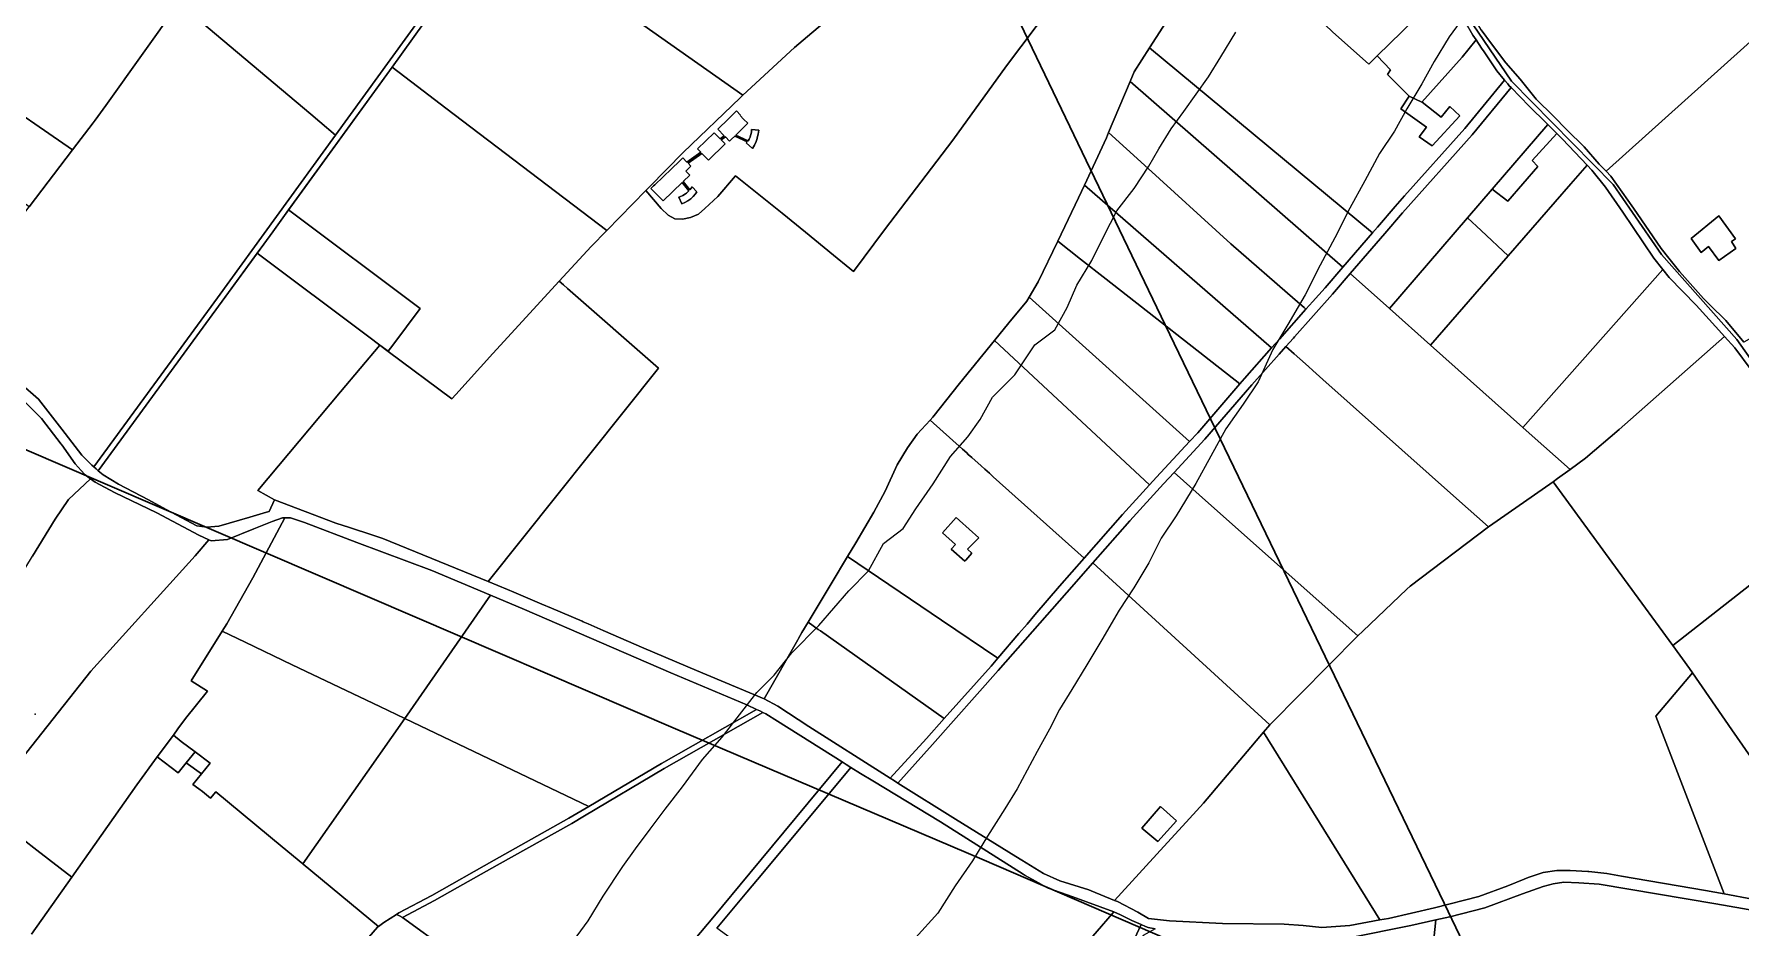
# Model space of a CAD drawing. Header units: metres. Extents: x 3 to 1027712, y 40 to 4430649.
# Drawn here: x 506086 to 506961, y 4411495 to 4411953 of the extents above; entities that cross this region are included whole.
import ezdxf

# ---------------------------------------------------------------- set-up
doc = ezdxf.new("R2010")
doc.units = ezdxf.units.M
doc.header["$MEASUREMENT"] = 0
doc.layers.add('A.ES.SDGC.CP.07003.cadastralparcel — CadastralParcel', color=1, linetype='Continuous')
doc.layers.add('Habitats_5_km', color=7, linetype='Continuous', lineweight=9, true_color=0xbefad2)
doc.layers.add('Itinerarios_Espacios_naturales_Protegidos_5_km', color=7, linetype='Continuous', lineweight=30, true_color=0x3800b0)
doc.layers.add('Lineas_electricas_5_km', color=1, linetype='Continuous', lineweight=30)
doc.layers.add('Tuberias_distribucion_agua_ABAQUA', color=5, linetype='Continuous', lineweight=30)
doc.layers.add('Yacimientos_arqueologicos', color=7, linetype='Continuous', true_color=0x160844)

msp = doc.modelspace()

# ---------------------------------------------------------------- linework, layer by layer
at = {"layer": 'A.ES.SDGC.CP.07003.cadastralparcel — CadastralParcel', "color": 7, "linetype": 'Continuous', "flags": 128}
for points in [[(506827.6, 4411955.57), (506820.06, 4411968.63), (506826.03, 4411974.32), (506842.37, 4411992.88), (506858.44, 4412011.52), (506870.23, 4412025.88), (506876.51, 4412033.07), (506883.1, 4412041.16), (506895.02, 4412059.09), (506898.03, 4412063.61), (506972.48, 4411955.54), (506891.72, 4411883.06), (506888.14, 4411886.78), (506880.36, 4411895.63), (506871.59, 4411904.39), (506864.68, 4411911.36), (506855.77, 4411920), (506847.59, 4411930.25), (506840.24, 4411938.65), (506832.89, 4411948.35), (506827.6, 4411955.57)], [(506038.59, 4411978.96), (506045.67, 4411988.61), (506047.5, 4411991.07), (506054.79, 4412000.87), (506071.02, 4412022.69), (506080.47, 4412035.95), (506113.43, 4412008.22), (506159.75, 4411969.24), (506122.21, 4411916.83), (506116.8, 4411909.28), (506115.81, 4411907.89), (506105.26, 4411894.06), (506061.5, 4411924.06), (506026.83, 4411947.82), (506019.45, 4411952.88), (506027.99, 4411964.51), (506038.59, 4411978.96)], [(506227.41, 4411912.29), (506159.75, 4411969.24), (506163.6, 4411974.62), (506203.19, 4412029.53), (506240.16, 4412003.38), (506269.26, 4411982.72), (506289.02, 4411968.69), (506283.46, 4411961.39), (506240.1, 4411901.62), (506231.97, 4411908.46), (506227.41, 4411912.29)], [(506448.89, 4411922.06), (506384.38, 4411967.49), (506409.24, 4412000.08), (506437.23, 4412036.77), (506447.1, 4412029.86), (506488.71, 4412000.74), (506490.83, 4411999.25), (506504.54, 4411968.21), (506494.26, 4411962.34), (506475.38, 4411946.54), (506448.89, 4411922.06)], [(506739.65, 4411965.16), (506725.45, 4411977.9), (506776.54, 4412033.04), (506778.15, 4412031.01), (506786.55, 4412019.99), (506792.59, 4412011.07), (506797.84, 4412003.46), (506799.25, 4412000.77), (506800.99, 4411997.42), (506809.41, 4411976.36), (506793.47, 4411960.83), (506774.33, 4411942.19), (506769.98, 4411937.95), (506751.41, 4411954.61), (506750.22, 4411955.68), (506739.65, 4411965.16)], [(506282.04, 4411926.53), (506269.05, 4411936.41), (506285.26, 4411958.79), (506285.87, 4411959.6), (506289.43, 4411964.28), (506295.65, 4411972.46), (506324.15, 4412009.92), (506384.38, 4411967.49), (506448.89, 4411922.06), (506447.55, 4411920.78), (506418.29, 4411892.76), (506401.02, 4411875.07), (506399.27, 4411873.27), (506379.19, 4411852.7), (506296.64, 4411915.44), (506282.04, 4411926.53)], [(506793.47, 4411960.83), (506809.41, 4411976.36), (506815.48, 4411966.57), (506823.35, 4411952.93), (506825.04, 4411950.4), (506817.81, 4411941.56), (506806.12, 4411928.43), (506797.24, 4411918.56), (506790.66, 4411921.54), (506779.58, 4411932.62), (506781.2, 4411935.05), (506774.33, 4411942.19), (506793.47, 4411960.83)], [(506040.22, 4411793.81), (506033.56, 4411796.5), (506063.01, 4411838.63), (506082.98, 4411864.83), (506105.26, 4411894.06), (506115.81, 4411907.89), (506116.8, 4411909.28), (506122.21, 4411916.83), (506159.75, 4411969.24), (506227.41, 4411912.29), (506231.97, 4411908.46), (506240.1, 4411901.62), (506179.6, 4411818.22), (506116.15, 4411731.46), (506115.17, 4411732.3), (506109.94, 4411737.53), (506099.74, 4411750.86), (506087.71, 4411766.28), (506078.29, 4411774.38), (506068.35, 4411781.43), (506057.89, 4411787.18), (506040.22, 4411793.81)], [(506894.11, 4411880.57), (506891.72, 4411883.06), (506972.48, 4411955.54), (506976.08, 4411958.78), (507005.15, 4411903.87), (507039.66, 4411838.69), (507014.45, 4411824.6), (506982.51, 4411806.92), (506962.38, 4411795.52), (506953.03, 4411806.63), (506944.82, 4411814.66), (506941.6, 4411817.82), (506929.34, 4411831.67), (506923.89, 4411838.47), (506919.88, 4411843.48), (506905.7, 4411864.2), (506894.11, 4411880.57)], [(506040.58, 4411895.27), (505999.07, 4411925.07), (506016.54, 4411948.92), (506019.45, 4411952.88), (506026.83, 4411947.82), (506061.5, 4411924.06), (506105.26, 4411894.06), (506082.98, 4411864.83), (506061.35, 4411880.36), (506040.58, 4411895.27)], [(506756.69, 4411833.92), (506647.55, 4411929.15), (506649.62, 4411934.06), (506657.47, 4411946.31), (506771.85, 4411851.5), (506756.69, 4411833.92)], [(506267.08, 4411790.76), (506269.46, 4411793.94), (506283.52, 4411812.73), (506215.98, 4411863.27), (506215.99, 4411863.28), (506269.05, 4411936.41), (506282.04, 4411926.53), (506296.64, 4411915.44), (506379.19, 4411852.7), (506371.22, 4411844.54), (506354.79, 4411826.69), (506320.72, 4411789.69), (506301.84, 4411768.63), (506299.76, 4411766.31), (506267.12, 4411790.73), (506267.08, 4411790.76)], [(506526.69, 4411570.51), (506524.51, 4411571.88), (506543.11, 4411592.29), (506552.23, 4411602.47), (506576.26, 4411629.3), (506579.71, 4411633.33), (506590.56, 4411646.02), (506594.7, 4411650.86), (506598.79, 4411655.66), (506611.35, 4411670.34), (506624, 4411684.74), (506643.68, 4411707.15), (506657.6, 4411722.36), (506661.08, 4411726.17), (506678.05, 4411744.49), (506682.23, 4411749), (506703.77, 4411774.02), (506706.18, 4411776.81), (506720.1, 4411792.46), (506724.19, 4411797.06), (506737.78, 4411812.34), (506739.65, 4411814.45), (506741.13, 4411816.11), (506747.57, 4411823.35), (506756.69, 4411833.92), (506771.85, 4411851.5), (506774.38, 4411854.43), (506783.59, 4411865.06), (506788.38, 4411870.44), (506819.27, 4411905.07), (506839.61, 4411929.84), (506841.26, 4411927.84), (506842, 4411926.95), (506842.92, 4411926), (506823.07, 4411901.82), (506787.35, 4411861.76), (506778.16, 4411851.16), (506760.43, 4411830.6), (506751.33, 4411820.05), (506731.91, 4411798.21), (506731.32, 4411797.55), (506727.45, 4411793.2), (506723.95, 4411789.26), (506709.94, 4411773.52), (506685.96, 4411745.67), (506670.1, 4411728.54), (506664.76, 4411722.78), (506647.41, 4411703.81), (506628.47, 4411682.25), (506615.13, 4411667.07), (506579.96, 4411627.05), (506546.32, 4411589.19), (506528.54, 4411569.34), (506526.69, 4411570.51)], [(506654.92, 4411886.26), (506636.55, 4411903.01), (506647.55, 4411929.15), (506756.69, 4411833.92), (506747.57, 4411823.35), (506741.13, 4411816.11), (506739.65, 4411814.45), (506737.78, 4411812.34), (506736.85, 4411813.14), (506732.24, 4411817.15), (506699.3, 4411845.78), (506654.92, 4411886.26)], [(506780.57, 4411812.68), (506760.43, 4411830.6), (506778.16, 4411851.16), (506787.35, 4411861.76), (506823.07, 4411901.82), (506842.92, 4411926), (506852.24, 4411916.46), (506861.17, 4411907.8), (506861.89, 4411907.07), (506833.33, 4411873.92), (506820.61, 4411859.15), (506780.57, 4411812.68)], [(506797.33, 4411918.48), (506807.12, 4411910.89), (506811.53, 4411916.3), (506816.62, 4411911.55), (506802.56, 4411896.15), (506795.8, 4411900.74), (506799.58, 4411905.61), (506786.34, 4411915.06), (506790.66, 4411921.54), (506797.24, 4411918.56), (506797.33, 4411918.48)], [(506406.11, 4411870.01), (506401.86, 4411874.25), (506403.19, 4411875.53), (506403.82, 4411876.13), (506412.38, 4411884.34), (506412.53, 4411884.49), (506412.93, 4411884.87), (506413.19, 4411885.12), (506415.64, 4411887.47), (506418.2, 4411889.93), (506420.32, 4411887.72), (506427.44, 4411892.79), (506425.77, 4411894.51), (506434.29, 4411902.83), (506437.27, 4411899.78), (506439.42, 4411901.31), (506436.18, 4411904.61), (506441.6, 4411909.95), (506441.9, 4411910.25), (506445.71, 4411914), (506447.81, 4411911.88), (506447.58, 4411911.66), (506449.35, 4411909.86), (506451.5, 4411907.67), (506445.31, 4411901.57), (506451.63, 4411898.73), (506452.14, 4411899.44), (506452.74, 4411900.61), (506452.8, 4411900.74), (506453.15, 4411901.85), (506453.38, 4411903.15), (506453.4, 4411904.46), (506457.11, 4411904.16), (506456.84, 4411902.16), (506456.38, 4411900.19), (506456.26, 4411899.79), (506455.73, 4411898.28), (506454.89, 4411896.44), (506453.88, 4411894.7), (506450.72, 4411897.69), (506451.21, 4411898.21), (506444.81, 4411901.08), (506443.19, 4411899.48), (506442.18, 4411898.49), (506440.01, 4411900.7), (506437.83, 4411899.21), (506439.89, 4411897.1), (506431.35, 4411888.76), (506429.18, 4411891), (506427.99, 4411892.21), (506420.88, 4411887.14), (506422.36, 4411885.6), (506420.6, 4411883.92), (506419.79, 4411883.14), (506421.74, 4411881.12), (506418.34, 4411877.84), (506421.76, 4411873.55), (506421.95, 4411873.74), (506422.92, 4411875.05), (506425.42, 4411872.51), (506424.68, 4411871.46), (506423.52, 4411870.13), (506422.39, 4411869.08), (506422.22, 4411868.95), (506420.8, 4411867.91), (506419.26, 4411867.05), (506417.64, 4411866.36), (506416.06, 4411869.72), (506416.72, 4411869.96), (506418.19, 4411870.66), (506419.57, 4411871.53), (506420.02, 4411871.87), (506420.83, 4411872.56), (506421.27, 4411873.03), (506417.85, 4411877.36), (506408.13, 4411867.99), (506406.11, 4411870.01)], [(506403.82, 4411876.13), (506403.19, 4411875.53), (506401.86, 4411874.25), (506406.11, 4411870.01), (506408.13, 4411867.99), (506417.85, 4411877.36), (506421.27, 4411873.03), (506420.83, 4411872.56), (506420.02, 4411871.87), (506419.57, 4411871.53), (506418.19, 4411870.66), (506416.72, 4411869.96), (506416.06, 4411869.72), (506417.64, 4411866.36), (506419.26, 4411867.05), (506420.8, 4411867.91), (506422.22, 4411868.95), (506422.39, 4411869.08), (506423.52, 4411870.13), (506424.68, 4411871.46), (506425.42, 4411872.51), (506422.92, 4411875.05), (506421.95, 4411873.74), (506421.76, 4411873.55), (506418.34, 4411877.84), (506421.74, 4411881.12), (506419.79, 4411883.14), (506420.6, 4411883.92), (506422.36, 4411885.6), (506420.88, 4411887.14), (506427.99, 4411892.21), (506429.18, 4411891), (506431.35, 4411888.76), (506439.89, 4411897.1), (506437.83, 4411899.21), (506440.01, 4411900.7), (506442.18, 4411898.49), (506443.19, 4411899.48), (506444.81, 4411901.08), (506451.21, 4411898.21), (506450.72, 4411897.69), (506453.88, 4411894.7), (506454.89, 4411896.44), (506455.73, 4411898.28), (506456.26, 4411899.79), (506456.38, 4411900.19), (506456.84, 4411902.16), (506457.11, 4411904.16), (506453.4, 4411904.46), (506453.38, 4411903.15), (506453.15, 4411901.85), (506452.8, 4411900.74), (506452.74, 4411900.61), (506452.14, 4411899.44), (506451.63, 4411898.73), (506445.31, 4411901.57), (506451.5, 4411907.67), (506449.35, 4411909.86), (506447.58, 4411911.66), (506447.81, 4411911.88), (506445.71, 4411914), (506441.9, 4411910.25), (506441.6, 4411909.95), (506436.18, 4411904.61), (506439.42, 4411901.31), (506437.27, 4411899.78), (506434.29, 4411902.83), (506425.77, 4411894.51), (506427.44, 4411892.79), (506420.32, 4411887.72), (506418.2, 4411889.93), (506415.64, 4411887.47), (506413.19, 4411885.12), (506412.93, 4411884.87), (506412.53, 4411884.49), (506412.38, 4411884.34), (506403.82, 4411876.13)], [(506841.35, 4411867.69), (506833.33, 4411873.92), (506861.89, 4411907.07), (506866.44, 4411902.48), (506853.77, 4411888.61), (506856.61, 4411885.57), (506841.35, 4411867.69)], [(506720.1, 4411792.46), (506624.18, 4411875.96), (506635.41, 4411900.29), (506636.55, 4411903.01), (506654.92, 4411886.26), (506699.3, 4411845.78), (506732.24, 4411817.15), (506736.85, 4411813.14), (506737.78, 4411812.34), (506724.19, 4411797.06), (506720.1, 4411792.46)], [(506827.63, 4411852.62), (506820.61, 4411859.15), (506833.33, 4411873.92), (506841.35, 4411867.69), (506856.61, 4411885.57), (506853.77, 4411888.61), (506866.44, 4411902.48), (506869.36, 4411899.56), (506881.96, 4411886.25), (506873.62, 4411876.67), (506841.47, 4411839.75), (506827.63, 4411852.62)], [(506849.07, 4411751.7), (506801.6, 4411793.96), (506841.47, 4411839.75), (506873.62, 4411876.67), (506881.96, 4411886.25), (506884.33, 4411883.55), (506891.42, 4411874.89), (506900.35, 4411862.03), (506916.16, 4411838.53), (506920.73, 4411832.74), (506849.07, 4411751.7)], [(506622.1, 4411838.08), (506610.45, 4411847.22), (506621.14, 4411869.36), (506624.18, 4411875.96), (506720.1, 4411792.46), (506706.18, 4411776.81), (506703.77, 4411774.02), (506635.23, 4411827.78), (506622.1, 4411838.08)], [(506267.08, 4411790.76), (506262.79, 4411793.97), (506257.15, 4411798.19), (506199.86, 4411841.05), (506203.23, 4411845.69), (506207.86, 4411852.08), (506213.86, 4411860.34), (506215.98, 4411863.27), (506283.52, 4411812.73), (506269.46, 4411793.94), (506267.08, 4411790.76)], [(506801.6, 4411793.96), (506780.57, 4411812.68), (506820.61, 4411859.15), (506827.63, 4411852.62), (506841.47, 4411839.75), (506801.6, 4411793.96)], [(506949.47, 4411860.29), (506957.99, 4411848.47), (506955.97, 4411847.06), (506958.18, 4411843.43), (506949.51, 4411837.39), (506944.27, 4411844.44), (506940.44, 4411841.42), (506935.3, 4411848.58), (506949.47, 4411860.29)], [(506935.3, 4411848.58), (506940.44, 4411841.42), (506944.27, 4411844.44), (506949.51, 4411837.39), (506958.18, 4411843.43), (506955.97, 4411847.06), (506957.99, 4411848.47), (506949.47, 4411860.29), (506935.3, 4411848.58)], [(506622.1, 4411838.08), (506635.23, 4411827.78), (506703.77, 4411774.02), (506682.23, 4411749), (506678.05, 4411744.49), (506595.88, 4411818.56), (506600.39, 4411826.38), (506610.45, 4411847.22), (506622.1, 4411838.08)], [(506262.79, 4411793.97), (506242.7, 4411770), (506200.27, 4411719.39), (506208.72, 4411714.54), (506206.04, 4411708.64), (506204.71, 4411708.26), (506196.09, 4411705.76), (506180.15, 4411701.06), (506174.12, 4411700.54), (506168.9, 4411701.32), (506153.23, 4411709.7), (506144.21, 4411714.53), (506128.78, 4411722.63), (506120.93, 4411727.33), (506118.43, 4411729.49), (506182.02, 4411816.45), (506199.86, 4411841.05), (506257.15, 4411798.19), (506262.79, 4411793.97)], [(506731.75, 4411789.37), (506727.45, 4411793.2), (506731.32, 4411797.55), (506731.91, 4411798.21), (506751.33, 4411820.05), (506760.43, 4411830.6), (506780.57, 4411812.68), (506801.6, 4411793.96), (506849.07, 4411751.7), (506852.29, 4411748.84), (506873.23, 4411730.21), (506866.76, 4411725.49), (506864.46, 4411723.88), (506831.96, 4411701.15), (506831.35, 4411700.69), (506814.98, 4411715.27), (506746.44, 4411776.28), (506741.21, 4411780.94), (506738.99, 4411782.93), (506734.61, 4411786.82), (506731.75, 4411789.37)], [(506852.29, 4411748.84), (506849.07, 4411751.7), (506920.73, 4411832.74), (506924.04, 4411828.56), (506937.95, 4411814.39), (506949.51, 4411801.53), (506952.47, 4411798.29), (506898.47, 4411750.61), (506881.07, 4411735.92), (506873.23, 4411730.21), (506852.29, 4411748.84)], [(506301.84, 4411768.63), (506320.72, 4411789.69), (506354.79, 4411826.69), (506356.96, 4411824.79), (506359.01, 4411822.99), (506405.7, 4411782.14), (506318.36, 4411672.65), (506264.37, 4411694.79), (506255.59, 4411697.65), (506250.76, 4411699.22), (506247.29, 4411700.35), (506240.3, 4411702.63), (506208.72, 4411714.54), (506200.27, 4411719.39), (506242.7, 4411770), (506262.79, 4411793.97), (506267.12, 4411790.73), (506299.76, 4411766.31), (506301.84, 4411768.63)], [(506657.6, 4411722.36), (506578.1, 4411796.3), (506585.41, 4411805.27), (506594.63, 4411816.4), (506595.88, 4411818.56), (506678.05, 4411744.49), (506661.08, 4411726.17), (506657.6, 4411722.36)], [(506561.68, 4411740.52), (506545.02, 4411755.44), (506546.49, 4411757.05), (506560.06, 4411774.18), (506578.1, 4411796.3), (506657.6, 4411722.36), (506643.68, 4411707.15), (506624, 4411684.74), (506577.41, 4411726.45), (506575.44, 4411728.21), (506573.01, 4411730.38), (506571.16, 4411732.03), (506566.37, 4411736.33), (506564.59, 4411737.92), (506563.76, 4411738.66), (506561.68, 4411740.52)], [(506687.75, 4411712.87), (506670.1, 4411728.54), (506685.96, 4411745.67), (506709.94, 4411773.52), (506723.95, 4411789.26), (506727.45, 4411793.2), (506731.75, 4411789.37), (506734.61, 4411786.82), (506738.99, 4411782.93), (506741.21, 4411780.94), (506746.44, 4411776.28), (506814.98, 4411715.27), (506831.35, 4411700.69), (506791.21, 4411670.4), (506789.55, 4411668.81), (506766.85, 4411647.21), (506764.45, 4411644.79), (506687.75, 4411712.87)], [(506901.14, 4411673.68), (506864.46, 4411723.88), (506866.76, 4411725.49), (506873.23, 4411730.21), (506881.07, 4411735.92), (506898.47, 4411750.61), (506952.47, 4411798.29), (506957.65, 4411792.61), (506966.04, 4411781.33), (506991.45, 4411744.06), (507000.52, 4411730.77), (507014.17, 4411711.09), (507015.14, 4411709.89), (506925.83, 4411639.9), (506901.14, 4411673.68)], [(506550.78, 4411652.89), (506502.66, 4411685.46), (506506.93, 4411692.58), (506516.15, 4411708.3), (506521.91, 4411719.05), (506528.05, 4411732.48), (506533.43, 4411741.31), (506538.42, 4411748.22), (506545.02, 4411755.44), (506561.68, 4411740.52), (506563.76, 4411738.66), (506564.59, 4411737.92), (506566.37, 4411736.33), (506571.16, 4411732.03), (506573.01, 4411730.38), (506575.44, 4411728.21), (506577.41, 4411726.45), (506624, 4411684.74), (506611.35, 4411670.34), (506598.79, 4411655.66), (506594.7, 4411650.86), (506590.56, 4411646.02), (506579.71, 4411633.33), (506550.78, 4411652.89)], [(506034.77, 4411575.43), (506009.87, 4411594.77), (506026.85, 4411610.79), (506039.19, 4411622.04), (506042.4, 4411624.97), (506056.55, 4411641.33), (506057.24, 4411642.02), (506061.85, 4411646.62), (506064.47, 4411651.09), (506071.59, 4411664.04), (506084.73, 4411685.75), (506096.23, 4411704.72), (506103.17, 4411714.76), (506114.43, 4411725.42), (506116.76, 4411723.64), (506126.7, 4411718.42), (506148.41, 4411707.96), (506169.98, 4411696.4), (506175.05, 4411694.07), (506168.04, 4411685.89), (506114.57, 4411626.72), (506058.96, 4411556.65), (506042.03, 4411569.79), (506034.77, 4411575.43)], [(506678.74, 4411636.32), (506628.47, 4411682.25), (506647.41, 4411703.81), (506664.76, 4411722.78), (506670.1, 4411728.54), (506687.75, 4411712.87), (506764.45, 4411644.79), (506719.67, 4411599.7), (506719.3, 4411599.26), (506678.74, 4411636.32)], [(506882.29, 4411524.06), (506873.22, 4411524.55), (506866.42, 4411524.55), (506859.35, 4411523.51), (506854.32, 4411521.78), (506851.77, 4411520.9), (506849.62, 4411520.04), (506841.3, 4411516.71), (506826.39, 4411511.22), (506803.64, 4411505.47), (506780.09, 4411499.98), (506775.6, 4411499.16), (506716.06, 4411595.44), (506719.3, 4411599.26), (506719.67, 4411599.7), (506764.45, 4411644.79), (506766.85, 4411647.21), (506789.55, 4411668.81), (506791.21, 4411670.4), (506831.35, 4411700.69), (506831.96, 4411701.15), (506864.46, 4411723.88), (506901.14, 4411673.68), (506925.83, 4411639.9), (506934.46, 4411628.08), (506936.03, 4411625.82), (506917.16, 4411603.7), (506952.24, 4411512.57), (506942.73, 4411514.35), (506899.64, 4411521.68), (506892.05, 4411522.99), (506882.9, 4411524.03), (506882.29, 4411524.06)], [(506193.69, 4411641.62), (506181.95, 4411647.22), (506184.36, 4411651.08), (506197.73, 4411674.61), (506214.02, 4411705.29), (506217.06, 4411705.29), (506224.12, 4411702.93), (506251.07, 4411692.74), (506289.52, 4411678.36), (506319.62, 4411665.69), (506275.56, 4411602.52), (506262.86, 4411608.59), (506217.92, 4411630.05), (506193.69, 4411641.62)], [(506562.84, 4411683.12), (506555.87, 4411689.25), (506558.07, 4411691.75), (506551.4, 4411697.62), (506558.39, 4411705.48), (506560.1, 4411703.94), (506570, 4411695.12), (506564.21, 4411689.23), (506566.39, 4411687.26), (506563.38, 4411683.64), (506562.84, 4411683.12)], [(506563.38, 4411683.64), (506566.39, 4411687.26), (506564.21, 4411689.23), (506570, 4411695.12), (506560.1, 4411703.94), (506558.39, 4411705.48), (506551.4, 4411697.62), (506558.07, 4411691.75), (506555.87, 4411689.25), (506562.84, 4411683.12), (506563.38, 4411683.64)], [(506934.46, 4411628.08), (506925.83, 4411639.9), (507015.14, 4411709.89), (507021.89, 4411701.51), (507027.57, 4411694.03), (507037.28, 4411682.49), (507046.21, 4411672.52), (507048.57, 4411669.94), (507061.25, 4411656.1), (507063.16, 4411653.92), (507067.02, 4411649.54), (507071.94, 4411643.65), (507065.1, 4411639.05), (507031.47, 4411616.45), (507022.04, 4411610.11), (506968.71, 4411578.71), (506956.21, 4411596.72), (506936.03, 4411625.82), (506934.46, 4411628.08)], [(506487.66, 4411648.17), (506482.47, 4411651.85), (506494.25, 4411671.46), (506502.66, 4411685.46), (506550.78, 4411652.89), (506579.71, 4411633.33), (506576.26, 4411629.3), (506552.23, 4411602.47), (506488.77, 4411647.38), (506487.66, 4411648.17)], [(506557.96, 4411550.83), (506528.54, 4411569.34), (506546.32, 4411589.19), (506579.96, 4411627.05), (506615.13, 4411667.07), (506628.47, 4411682.25), (506678.74, 4411636.32), (506719.3, 4411599.26), (506716.06, 4411595.44), (506685.26, 4411559.13), (506674.39, 4411547.27), (506664.82, 4411536.83), (506639.51, 4411509.21), (506627.57, 4411514.12), (506626.4, 4411514.6), (506611.49, 4411519.3), (506603.12, 4411522.96), (506592.13, 4411529.76), (506588.98, 4411531.7), (506557.96, 4411550.83)], [(506370.05, 4411557.39), (506275.56, 4411602.52), (506319.62, 4411665.69), (506337.05, 4411658.34), (506376.55, 4411641.35), (506412.12, 4411625.93), (506451.1, 4411609.47), (506455.98, 4411607.13), (506407.18, 4411579.48), (506370.05, 4411557.39)], [(506160.93, 4411590.73), (506156.9, 4411594.01), (506159.21, 4411597.15), (506163.11, 4411602.45), (506174.47, 4411616.51), (506166.04, 4411621.74), (506181.95, 4411647.22), (506193.69, 4411641.62), (506217.92, 4411630.05), (506262.86, 4411608.59), (506275.56, 4411602.52), (506223.31, 4411527.94), (506212.69, 4411536.72), (506178.7, 4411564.81), (506176.03, 4411561.7), (506171.78, 4411564.96), (506169.93, 4411566.39), (506166.91, 4411568.71), (506171.28, 4411574.04), (506175.87, 4411579.64), (506168.13, 4411585.38), (506160.93, 4411590.73)], [(506466.92, 4411608.86), (506459.86, 4411612.52), (506477.18, 4411642.87), (506477.52, 4411643.47), (506479.27, 4411646.53), (506482.47, 4411651.85), (506487.66, 4411648.17), (506488.77, 4411647.38), (506552.23, 4411602.47), (506543.11, 4411592.29), (506524.51, 4411571.88), (506522.64, 4411573.05), (506482.88, 4411598.4), (506466.92, 4411608.86)], [(506952.24, 4411512.57), (506917.16, 4411603.7), (506936.03, 4411625.82), (506956.21, 4411596.72), (506968.71, 4411578.71), (506981.34, 4411507.13), (506952.24, 4411512.57)], [(506223.46, 4411527.82), (506223.31, 4411527.94), (506275.56, 4411602.52), (506370.05, 4411557.39), (506359.8, 4411551.29), (506321.49, 4411529.84), (506289.48, 4411511.79), (506272.51, 4411502.8), (506271.31, 4411502.03), (506264.82, 4411497.87), (506262.1, 4411495.89), (506223.46, 4411527.82)], [(506272.83, 4411501.23), (506271.31, 4411502.03), (506272.51, 4411502.8), (506289.48, 4411511.79), (506321.49, 4411529.84), (506359.8, 4411551.29), (506370.05, 4411557.39), (506407.18, 4411579.48), (506455.98, 4411607.13), (506457.63, 4411606.33), (506459.27, 4411605.54), (506408.69, 4411576.88), (506367.78, 4411552.55), (506361.3, 4411548.7), (506322.96, 4411527.22), (506302.59, 4411515.74), (506290.92, 4411509.16), (506274.39, 4411500.4), (506272.83, 4411501.23)], [(506302.59, 4411515.74), (506322.96, 4411527.22), (506361.3, 4411548.7), (506367.78, 4411552.55), (506408.69, 4411576.88), (506459.27, 4411605.54), (506460.72, 4411604.85), (506466.79, 4411601.1), (506499.95, 4411580.2), (506452.59, 4411523.18), (506433.51, 4411500.28), (506415.5, 4411478.66), (506412.16, 4411474.66), (506397.81, 4411457.43), (506373.74, 4411428.65), (506322.66, 4411465.54), (506297.58, 4411483.66), (506274.39, 4411500.4), (506290.92, 4411509.16), (506302.59, 4411515.74)], [(506159.3, 4411574.56), (506148.63, 4411582.76), (506156.9, 4411594.01), (506160.93, 4411590.73), (506168.13, 4411585.38), (506163.53, 4411579.74), (506159.3, 4411574.56)], [(506641.05, 4411508.59), (506639.51, 4411509.21), (506664.82, 4411536.83), (506674.39, 4411547.27), (506685.26, 4411559.13), (506716.06, 4411595.44), (506775.6, 4411499.16), (506760.22, 4411496.33), (506745.94, 4411495.25), (506736.26, 4411496.3), (506726.59, 4411497.08), (506694.93, 4411497.35), (506667.73, 4411498.65), (506657, 4411499.96), (506651.51, 4411503.1), (506641.05, 4411508.59)], [(506171.28, 4411574.04), (506163.53, 4411579.74), (506168.13, 4411585.38), (506175.87, 4411579.64), (506171.28, 4411574.04)], [(506440.51, 4411491.41), (506435.62, 4411495), (506451.02, 4411513.48), (506456.44, 4411519.99), (506490.78, 4411561.07), (506504.43, 4411577.38), (506509.33, 4411574.29), (506515.72, 4411570.43), (506550.4, 4411549.46), (506592.8, 4411522.66), (506593.82, 4411522.02), (506599.11, 4411519.08), (506604.89, 4411515.87), (506605.59, 4411515.48), (506618.15, 4411511.04), (506639.23, 4411503.37), (506638.37, 4411502.38), (506615.22, 4411475.58), (506556.92, 4411409.38), (506555.42, 4411407.68), (506549.24, 4411412.03), (506527.17, 4411427.59), (506440.51, 4411491.41)], [(506661.79, 4411539.36), (506653.63, 4411546.16), (506663.2, 4411557.34), (506671.39, 4411549.97), (506661.79, 4411539.36)], [(506653.63, 4411546.16), (506661.79, 4411539.36), (506671.39, 4411549.97), (506663.2, 4411557.34), (506653.63, 4411546.16)], [(506566.83, 4411337.83), (506525.78, 4411373.31), (506538.08, 4411387.72), (506542.71, 4411393.16), (506545.29, 4411396.19), (506555.42, 4411407.68), (506556.92, 4411409.38), (506615.22, 4411475.58), (506638.37, 4411502.38), (506639.23, 4411503.37), (506642.65, 4411501.75), (506648.52, 4411498.96), (506649.7, 4411498.41), (506653.29, 4411496.81), (506649.75, 4411489.54), (506641.6, 4411455.62), (506632.09, 4411410.31), (506602.06, 4411376.96), (506589.37, 4411362.86), (506566.83, 4411337.83)], [(506634.17, 4411410.23), (506632.09, 4411410.31), (506641.6, 4411455.62), (506649.75, 4411489.54), (506653.29, 4411496.81), (506655.41, 4411495.87), (506656.76, 4411495.27), (506660.41, 4411494.64), (506654.2, 4411491.26), (506652.97, 4411489.04), (506650.99, 4411478.42), (506639.37, 4411429.01), (506635.9, 4411410.17), (506634.17, 4411410.23)], [(506724.37, 4411321.95), (506724.5, 4411405.9), (506724.6, 4411406.86), (506729.12, 4411449.41), (506730.15, 4411459.09), (506733.46, 4411490.28), (506744.91, 4411489.26), (506752.76, 4411489.26), (506760.09, 4411490.04), (506791.6, 4411496.29), (506804.44, 4411499.16), (506794.88, 4411406.84), (506790.1, 4411360.6), (506786.31, 4411323.96), (506784.28, 4411326.7), (506779.09, 4411329.53), (506768.47, 4411332.12), (506760.32, 4411333.29), (506754.9, 4411332.59), (506745.22, 4411329.52), (506724.37, 4411321.95)]]:
    msp.add_lwpolyline(points, close=True, dxfattribs=at)
for points in [[(506681.11, 4411983.18), (506657.47, 4411946.31), (506649.62, 4411934.06), (506647.55, 4411929.15), (506636.55, 4411903.01), (506635.41, 4411900.29), (506624.18, 4411875.96), (506621.14, 4411869.36), (506610.45, 4411847.22), (506600.39, 4411826.38), (506595.88, 4411818.56), (506594.63, 4411816.4), (506585.41, 4411805.27), (506578.1, 4411796.3), (506560.06, 4411774.18), (506546.49, 4411757.05), (506545.02, 4411755.44), (506538.42, 4411748.22), (506533.43, 4411741.31), (506528.05, 4411732.48), (506521.91, 4411719.05), (506516.15, 4411708.3), (506506.93, 4411692.58), (506502.66, 4411685.46), (506494.25, 4411671.46), (506482.47, 4411651.85), (506479.27, 4411646.53), (506477.52, 4411643.47), (506477.18, 4411642.87), (506459.86, 4411612.52), (506425.15, 4411627.01), (506398.21, 4411638.51), (506377.31, 4411647.64), (506369.68, 4411650.97), (506367.08, 4411652.11), (506366.57, 4411652.32), (506350.89, 4411659), (506345.87, 4411661.14), (506331.5, 4411667.27), (506328.32, 4411668.57), (506318.36, 4411672.65), (506405.7, 4411782.14), (506359.01, 4411822.99), (506356.96, 4411824.79), (506354.79, 4411826.69), (506371.22, 4411844.54), (506379.19, 4411852.7), (506399.27, 4411873.27), (506407.1, 4411864.01), (506410.62, 4411860.49), (506414.15, 4411858.73), (506417.96, 4411858.44), (506422.08, 4411859.32), (506426.19, 4411861.08), (506429.42, 4411864.01), (506436.17, 4411870.17), (506445.28, 4411880.74), (506469.07, 4411861.58), (506481.15, 4411851.85), (506495.54, 4411840.11), (506503.86, 4411833.23), (506505.73, 4411831.71), (506505.73, 4411831.71), (506521.67, 4411853.06), (506556.6, 4411898.93), (506584.21, 4411937.15), (506606.82, 4411967.06)], [(506751.41, 4411954.61), (506769.98, 4411937.95), (506774.33, 4411942.19), (506781.2, 4411935.05), (506779.58, 4411932.62), (506790.66, 4411921.54), (506786.34, 4411915.06), (506799.58, 4411905.61), (506795.8, 4411900.74), (506802.56, 4411896.15), (506816.62, 4411911.55), (506811.53, 4411916.3), (506807.12, 4411910.89), (506797.33, 4411918.48), (506797.24, 4411918.56), (506806.12, 4411928.43), (506817.81, 4411941.56), (506825.04, 4411950.4), (506827.87, 4411946.15), (506829.13, 4411944.27), (506835.7, 4411934.56), (506839.61, 4411929.84), (506819.27, 4411905.07), (506788.38, 4411870.44), (506783.59, 4411865.06), (506774.38, 4411854.43), (506771.85, 4411851.5), (506771.85, 4411851.5), (506657.47, 4411946.31), (506681.11, 4411983.18)], [(506285.26, 4411958.79), (506269.05, 4411936.41), (506213.86, 4411860.34), (506207.86, 4411852.08), (506203.23, 4411845.69), (506182.02, 4411816.45), (506118.43, 4411729.49), (506117.29, 4411730.47), (506117.29, 4411730.47), (506116.15, 4411731.46), (506179.6, 4411818.22), (506240.1, 4411901.62), (506283.46, 4411961.39)], [(506606.82, 4411967.06), (506584.21, 4411937.15), (506556.6, 4411898.93), (506521.67, 4411853.06), (506505.73, 4411831.71), (506503.86, 4411833.23), (506495.54, 4411840.11), (506481.15, 4411851.85), (506469.07, 4411861.58), (506445.28, 4411880.74), (506436.17, 4411870.17), (506429.42, 4411864.01), (506426.19, 4411861.08), (506422.08, 4411859.32), (506417.96, 4411858.44), (506414.15, 4411858.73), (506410.62, 4411860.49), (506407.1, 4411864.01), (506399.27, 4411873.27), (506401.02, 4411875.07), (506418.29, 4411892.76), (506447.55, 4411920.78), (506448.89, 4411922.06), (506475.38, 4411946.54), (506494.26, 4411962.34)], [(506966.04, 4411781.33), (506957.65, 4411792.61), (506952.47, 4411798.29), (506949.51, 4411801.53), (506937.95, 4411814.39), (506924.04, 4411828.56), (506920.73, 4411832.74), (506916.16, 4411838.53), (506900.35, 4411862.03), (506891.42, 4411874.89), (506884.33, 4411883.55), (506881.96, 4411886.25), (506869.36, 4411899.56), (506866.44, 4411902.48), (506861.89, 4411907.07), (506861.17, 4411907.8), (506852.24, 4411916.46), (506842.92, 4411926), (506842, 4411926.95), (506841.26, 4411927.84), (506839.61, 4411929.84), (506835.7, 4411934.56), (506829.13, 4411944.27), (506827.87, 4411946.15), (506825.04, 4411950.4), (506823.35, 4411952.93), (506815.48, 4411966.57)], [(506827.6, 4411955.57), (506832.89, 4411948.35), (506840.24, 4411938.65), (506847.59, 4411930.25), (506855.77, 4411920), (506864.68, 4411911.36), (506871.59, 4411904.39), (506880.36, 4411895.63), (506888.14, 4411886.78), (506891.72, 4411883.06), (506894.11, 4411880.57), (506905.7, 4411864.2), (506919.88, 4411843.48), (506923.89, 4411838.47), (506929.34, 4411831.67), (506941.6, 4411817.82), (506944.82, 4411814.66), (506953.03, 4411806.63), (506962.38, 4411795.52)], [(506078.29, 4411774.38), (506087.71, 4411766.28), (506099.74, 4411750.86), (506109.94, 4411737.53), (506115.17, 4411732.3), (506116.15, 4411731.46), (506117.29, 4411730.47), (506118.43, 4411729.49), (506120.93, 4411727.33), (506128.78, 4411722.63), (506144.21, 4411714.53), (506153.23, 4411709.7), (506168.9, 4411701.32), (506174.12, 4411700.54), (506180.15, 4411701.06), (506196.09, 4411705.76), (506204.71, 4411708.26), (506206.04, 4411708.64), (506208.72, 4411714.54), (506240.3, 4411702.63), (506247.29, 4411700.35), (506250.76, 4411699.22), (506255.59, 4411697.65), (506264.37, 4411694.79), (506318.36, 4411672.65), (506328.32, 4411668.57), (506331.5, 4411667.27), (506345.87, 4411661.14), (506350.89, 4411659), (506366.57, 4411652.32), (506367.08, 4411652.11), (506369.68, 4411650.97), (506377.31, 4411647.64), (506398.21, 4411638.51), (506425.15, 4411627.01), (506459.86, 4411612.52), (506466.92, 4411608.86), (506482.88, 4411598.4), (506522.64, 4411573.05), (506524.51, 4411571.88), (506526.69, 4411570.51), (506528.54, 4411569.34), (506557.96, 4411550.83), (506588.98, 4411531.7), (506592.13, 4411529.76), (506603.12, 4411522.96), (506611.49, 4411519.3), (506626.4, 4411514.6), (506627.57, 4411514.12), (506639.51, 4411509.21), (506641.05, 4411508.59), (506651.51, 4411503.1), (506657, 4411499.96), (506667.73, 4411498.65), (506694.93, 4411497.35), (506726.59, 4411497.08), (506736.26, 4411496.3), (506745.94, 4411495.25), (506760.22, 4411496.33), (506775.6, 4411499.16), (506780.09, 4411499.98), (506803.64, 4411505.47), (506826.39, 4411511.22), (506841.3, 4411516.71), (506849.62, 4411520.04), (506851.77, 4411520.9), (506854.32, 4411521.78), (506859.35, 4411523.51), (506866.42, 4411524.55), (506873.22, 4411524.55), (506882.29, 4411524.06), (506882.9, 4411524.03), (506892.05, 4411522.99), (506899.64, 4411521.68), (506942.73, 4411514.35), (506952.24, 4411512.57), (506981.34, 4411507.13)], [(506079.35, 4411766.25), (506089.29, 4411756.32), (506099.43, 4411743.15), (506099.76, 4411742.72), (506106.56, 4411733.05), (506109.65, 4411729.62), (506111.27, 4411727.83), (506111.71, 4411727.49), (506114.43, 4411725.42), (506103.17, 4411714.76), (506096.23, 4411704.72), (506084.73, 4411685.75)], [(506660.41, 4411494.64), (506656.76, 4411495.27), (506655.41, 4411495.87), (506653.29, 4411496.81), (506649.7, 4411498.41), (506648.52, 4411498.96), (506642.65, 4411501.75), (506639.23, 4411503.37), (506618.15, 4411511.04), (506605.59, 4411515.48), (506604.89, 4411515.87), (506599.11, 4411519.08), (506593.82, 4411522.02), (506592.8, 4411522.66), (506550.4, 4411549.46), (506515.72, 4411570.43), (506509.33, 4411574.29), (506504.43, 4411577.38), (506501.93, 4411578.96), (506499.95, 4411580.2), (506466.79, 4411601.1), (506460.72, 4411604.85), (506459.27, 4411605.54), (506457.63, 4411606.33), (506455.98, 4411607.13), (506451.1, 4411609.47), (506412.12, 4411625.93), (506376.55, 4411641.35), (506337.05, 4411658.34), (506319.62, 4411665.69), (506289.52, 4411678.36), (506251.07, 4411692.74), (506224.12, 4411702.93), (506217.06, 4411705.29), (506214.02, 4411705.29), (506212.88, 4411705.29), (506207.64, 4411703.46), (506198.23, 4411699.8), (506184.62, 4411694.31), (506176.26, 4411693.52), (506175.05, 4411694.07), (506169.98, 4411696.4), (506148.41, 4411707.96), (506126.7, 4411718.42), (506116.76, 4411723.64), (506114.43, 4411725.42), (506111.71, 4411727.49), (506111.27, 4411727.83), (506109.65, 4411729.62), (506106.56, 4411733.05), (506099.76, 4411742.72), (506099.43, 4411743.15), (506089.29, 4411756.32), (506079.35, 4411766.25)], [(506058.96, 4411556.65), (506114.57, 4411626.72), (506168.04, 4411685.89), (506175.05, 4411694.07), (506176.26, 4411693.52), (506184.62, 4411694.31), (506198.23, 4411699.8), (506207.64, 4411703.46), (506212.88, 4411705.29), (506214.02, 4411705.29), (506197.73, 4411674.61), (506184.36, 4411651.08), (506181.95, 4411647.22), (506166.04, 4411621.74), (506174.47, 4411616.51), (506163.11, 4411602.45), (506159.21, 4411597.15), (506156.9, 4411594.01), (506148.63, 4411582.76), (506138.11, 4411568.46), (506104.79, 4411521.07), (506086.86, 4411534.98), (506079.84, 4411540.44)], [(506084.24, 4411491.84), (506104.79, 4411521.07), (506138.11, 4411568.46), (506148.63, 4411582.76), (506159.3, 4411574.56), (506163.53, 4411579.74), (506171.28, 4411574.04), (506166.91, 4411568.71), (506169.93, 4411566.39), (506171.78, 4411564.96), (506176.03, 4411561.7), (506178.7, 4411564.81), (506212.69, 4411536.72), (506223.31, 4411527.94), (506223.46, 4411527.82), (506262.1, 4411495.89), (506261.63, 4411495.55), (506254.95, 4411487.72)], [(506415.5, 4411478.66), (506433.51, 4411500.28), (506452.59, 4411523.18), (506499.95, 4411580.2), (506501.93, 4411578.96), (506504.43, 4411577.38), (506490.78, 4411561.07), (506456.44, 4411519.99), (506451.02, 4411513.48), (506435.62, 4411495)], [(506079.84, 4411540.44), (506086.86, 4411534.98), (506104.79, 4411521.07), (506084.24, 4411491.84)], [(506985.02, 4411500.9), (506947.96, 4411507.52), (506888.12, 4411517.46), (506877.66, 4411518.24), (506870.08, 4411518.51), (506864.58, 4411517.72), (506859.35, 4411516.41), (506848.89, 4411512.49), (506829.53, 4411505.44), (506811.48, 4411500.73), (506804.44, 4411499.16), (506791.6, 4411496.29), (506760.09, 4411490.04)], [(506794.88, 4411406.84), (506804.44, 4411499.16), (506811.48, 4411500.73), (506829.53, 4411505.44), (506848.89, 4411512.49), (506859.35, 4411516.41), (506864.58, 4411517.72), (506870.08, 4411518.51), (506877.66, 4411518.24), (506888.12, 4411517.46), (506947.96, 4411507.52), (506985.02, 4411500.9)], [(506254.95, 4411487.72), (506261.63, 4411495.55), (506262.1, 4411495.89), (506264.82, 4411497.87), (506271.31, 4411502.03), (506272.83, 4411501.23), (506274.39, 4411500.4), (506297.58, 4411483.66)]]:
    msp.add_lwpolyline(points, dxfattribs=at)
at = {"layer": 'Habitats_5_km'}
for points in [[(506818.8, 4411962.25), (506811.16, 4411952.06), (506803.53, 4411939.33), (506797.16, 4411927.88), (506789.53, 4411915.15), (506783.17, 4411903.69), (506775.53, 4411892.24), (506767.9, 4411878.23), (506760.26, 4411864.23), (506752.62, 4411848.96), (506744.99, 4411834.96), (506737.35, 4411819.69), (506728.44, 4411804.41), (506720.81, 4411791.69), (506713.17, 4411775.14), (506705.54, 4411763.68), (506696.63, 4411750.95), (506689, 4411736.95), (506681.36, 4411722.95), (506671.18, 4411706.4), (506663.54, 4411694.95), (506657.18, 4411682.22), (506649.55, 4411669.49), (506641.91, 4411658.03), (506633, 4411642.76), (506625.37, 4411630.03), (506617.73, 4411617.3), (506611.37, 4411607.12), (506606.28, 4411596.94), (506599.92, 4411585.48), (506589.74, 4411566.39), (506583.37, 4411556.21), (506574.47, 4411542.2), (506566.83, 4411529.47), (506557.92, 4411516.74), (506549.02, 4411502.74), (506537.57, 4411490.01)], [(506362.05, 4411488.47), (506369.69, 4411498.66), (506377.32, 4411511.39), (506387.5, 4411526.66), (506393.86, 4411535.58), (506401.5, 4411545.76), (506409.13, 4411555.95), (506418.04, 4411567.41), (506428.22, 4411581.41), (506438.4, 4411592.87), (506447.3, 4411604.33), (506456.21, 4411615.79), (506465.11, 4411624.71), (506474.02, 4411636.16), (506488.02, 4411650.17), (506495.65, 4411659.09), (506503.28, 4411668), (506513.46, 4411678.19), (506521.1, 4411692.19), (506531.27, 4411699.84), (506537.64, 4411710.02), (506546.54, 4411722.75), (506555.45, 4411736.75), (506564.36, 4411746.94), (506570.72, 4411755.85), (506577.08, 4411767.31), (506588.53, 4411778.77), (506598.71, 4411794.05), (506608.89, 4411801.69), (506615.25, 4411813.15), (506620.34, 4411824.6), (506627.98, 4411837.33), (506634.34, 4411850.06), (506640.71, 4411862.79), (506649.61, 4411874.24), (506657.25, 4411885.7), (506662.34, 4411894.61), (506668.7, 4411904.79), (506675.06, 4411913.71), (506681.42, 4411922.62), (506687.79, 4411931.53), (506694.15, 4411941.71), (506701.78, 4411954.44)]]:
    msp.add_lwpolyline(points, dxfattribs=at)
at = {"layer": 'Itinerarios_Espacios_naturales_Protegidos_5_km'}
msp.add_lwpolyline([(506820.64, 4411962.37), (506843.15, 4411929.25), (506895.28, 4411876.28), (506920.09, 4411840.43), (506958.67, 4411796.82), (507011.05, 4411722.82)], dxfattribs=at)
at = {"layer": 'Lineas_electricas_5_km'}
msp.add_polyline3d([(506467.07, 4412216.71, 3.32), (506525.12, 4412096.7, 3.4), (506665.5, 4411804.3, 3.9), (506808.6, 4411507.7, 9.8), (506925.7, 4411263.59, 3.8), (507018.3, 4411078.65, 6), (507222.71, 4410673.34, 22), (507266.71, 4410636.44, 30.5), (507295.64, 4410520.4, 41.8), (507617.93, 4410260.17, 35.4), (507879.84, 4410170.97, 45.3), (508172.47, 4410196, 28), (508427.02, 4410218.51, 17.3), (508741.31, 4410266.9, 5.1), (508942.85, 4410273.21, 4.9), (509144.17, 4410279.31, 1.4), (509415.13, 4410266.48, 1.3), (509682.3, 4410325.17, 0.7), (509900.53, 4410346.14, 0.6), (510126.45, 4410366.23, 0.2), (510359.23, 4410385.44, 1), (510398.18, 4410388.73, 1)], dxfattribs=at)
at = {"layer": 'Tuberias_distribucion_agua_ABAQUA'}
msp.add_lwpolyline([(507897.71, 4411168.34), (507770.24, 4411200.88), (507619.26, 4411238.51), (507501.15, 4411268.67), (507346.85, 4411308.2), (507199.85, 4411345.66), (507030.62, 4411388.53), (506859.33, 4411431.71), (506715.34, 4411468.38), (506571.51, 4411530.29), (506414.35, 4411597.12), (506257.66, 4411664.59), (506096.53, 4411733.81), (505943.18, 4411799.69), (505847.29, 4411840.85)], dxfattribs=at)
at = {"layer": 'Yacimientos_arqueologicos'}
msp.add_point((506086.04, 4411604.73, 10.1), dxfattribs=at)

doc.saveas('drawing.dxf')
